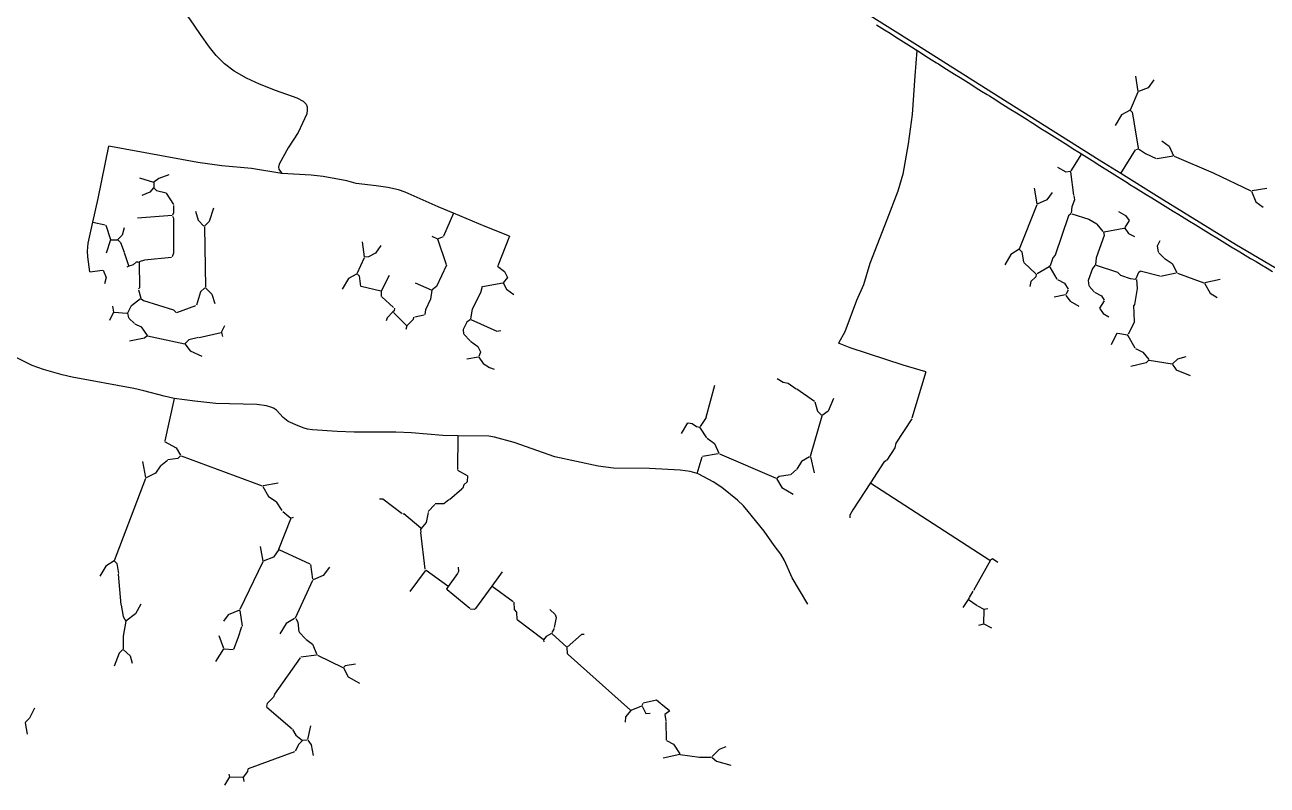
# Model space of a CAD drawing. Header units: metres. Extents: x 432891 to 477890, y 2556094 to 2581523.
# Drawn here: x 464176 to 466517, y 2575684 to 2577117 of the extents above; entities that cross this region are included whole.
import ezdxf

# ---------------------------------------------------------------- set-up
doc = ezdxf.new("R2010")
doc.units = ezdxf.units.M
for name, color, linetype in [('W10_MAIN_PIPE', 1, 'Continuous'), ('W10_PIPE_DN200', 8, 'Continuous'), ('W10_PIPE_DN500_800', 30, 'Continuous')]:
    doc.layers.add(name, color=color, linetype=linetype)

msp = doc.modelspace()

# ---------------------------------------------------------------- linework, layer by layer
at = {"layer": 'W10_MAIN_PIPE'}
msp.add_lwpolyline([(465781.2, 2577117), (465786.4, 2577113.8), (465796.5, 2577107.4), (465806.6, 2577101), (465816.7, 2577094.5), (465826.8, 2577088.1), (465837, 2577081.7), (465847.1, 2577075.2), (465854, 2577070.9), (465864.1, 2577064.4), (465874.2, 2577058), (465884.3, 2577051.6), (465894.5, 2577045.1), (465897.9, 2577043), (465908, 2577036.6), (465918.2, 2577030.2), (465928.4, 2577023.8), (465938.6, 2577017.5), (465948.7, 2577011.1), (465958.9, 2577004.7), (465969.1, 2576998.3), (465979.2, 2576992), (465989.4, 2576985.6), (465993.9, 2576982.7), (466004.1, 2576976.4), (466014.3, 2576970), (466024.4, 2576963.6), (466034.6, 2576957.2), (466044.8, 2576950.9), (466054.9, 2576944.5), (466065.1, 2576938.1), (466070.8, 2576934.5), (466081, 2576928.1), (466091.1, 2576921.7), (466101.3, 2576915.3), (466111.4, 2576908.9), (466121.6, 2576902.5), (466131.7, 2576896.1), (466141.9, 2576889.7), (466152, 2576883.3), (466162.2, 2576876.9), (466172.3, 2576870.5), (466182.4, 2576864.1), (466192.6, 2576857.7), (466196.8, 2576855), (466253.5, 2576819.3), (466258.9, 2576815.9), (466269.1, 2576809.5), (466279.3, 2576803.2), (466289.6, 2576797), (466299.8, 2576790.7), (466310, 2576784.4), (466320.2, 2576778.1), (466330.4, 2576771.8), (466340.6, 2576765.5), (466350.9, 2576759.2), (466361.1, 2576752.9), (466371.3, 2576746.6), (466381.5, 2576740.3), (466391.7, 2576734), (466401.9, 2576727.7), (466412.2, 2576721.4), (466422.4, 2576715.1), (466432.6, 2576708.8), (466442.8, 2576702.5), (466453, 2576696.2), (466455.3, 2576694.9), (466465.7, 2576688.7), (466476, 2576682.6), (466486.3, 2576676.5), (466496.6, 2576670.4), (466507, 2576664.3), (466517.3, 2576658.2), (466527.6, 2576652)], dxfattribs=at)
at = {"layer": 'W10_PIPE_DN200'}
for points in [[(465858.2, 2577077.6), (465748.8, 2577146.5), (465600.2, 2577237.5), (465387.3, 2577373.8)], [(464701.2, 2576972.4), (464688.8, 2576978.7), (464648, 2576992.8), (464617.8, 2577004.8), (464593.5, 2577016.4), (464570.1, 2577029.7), (464552.2, 2577043.5), (464536.7, 2577058.8), (464523.9, 2577074.5), (464506.9, 2577098.8), (464486.8, 2577127.9), (464470.6, 2577149.7), (464460.1, 2577162.3), (464438.2, 2577186.3), (464420, 2577208.3), (464417.3, 2577217.8), (464414.2, 2577237.1), (464411.3, 2577242.7), (464408.8, 2577245.3), (464404.5, 2577247.8), (464394.7, 2577250.4)], [(465998.2, 2576989.5), (465858.2, 2577077.6)], [(465857.4, 2577068.6), (465853.2, 2577020.8), (465848.2, 2576947.8), (465840.7, 2576892.3), (465830.6, 2576835.1), (465821.4, 2576803.4), (465800.9, 2576749), (465768.5, 2576666.8)], [(466269, 2577020.1), (466274, 2576991.1)], [(466304, 2577013.1), (466293, 2576998.1), (466275, 2576991.1)], [(466172, 2576880.1), (465998.2, 2576989.5)], [(466274, 2576990.1), (466259, 2576956.1)], [(464701.2, 2576972.4), (464705.9, 2576967.5), (464708.1, 2576962), (464708.2, 2576955.8), (464707.2, 2576948.8), (464690.7, 2576913.9), (464671.9, 2576884.9), (464655.3, 2576854.4), (464654.1, 2576848.8), (464654.6, 2576844.8), (464660.2, 2576836.6)], [(466259, 2576956.1), (466243, 2576947.1), (466231, 2576927.1)], [(466259, 2576956.1), (466263, 2576952.1), (466267, 2576931.1)], [(466274.8, 2576884.1), (466267.2, 2576930.1)], [(464304.1, 2576744.7), (464314, 2576789.2), (464334.2, 2576888.4)], [(464660.2, 2576836.6), (464603.3, 2576845.9), (464547, 2576851), (464502.1, 2576857.5), (464334.2, 2576888.4)], [(466319, 2576898.1), (466333, 2576888.1), (466341, 2576870.1)], [(466167.8, 2576873.4), (466147.7, 2576841.5)], [(466241.5, 2576836.6), (466201.1, 2576861.8), (466172, 2576880.1)], [(466241.5, 2576836.6), (466269.4, 2576881.3)], [(466270, 2576882.1), (466275, 2576883.1)], [(466275, 2576883.1), (466288, 2576874.1)], [(466309.1, 2576864.5), (466288.9, 2576873.7)], [(466340, 2576869.1), (466310, 2576864.1)], [(466342, 2576869.1), (466416, 2576838.1), (466487, 2576804.1)], [(466122.2, 2576848.7), (466138.2, 2576839.7), (466147.2, 2576840.7)], [(466153.1, 2576795.6), (466147.3, 2576839.7)], [(464392.2, 2576828.3), (464418.2, 2576820.3)], [(464447.2, 2576834.3), (464428.2, 2576827.3), (464419.2, 2576820.3)], [(464419.2, 2576819.3), (464419.2, 2576810.3)], [(464983.5, 2576761.9), (464954.8, 2576773.9), (464892.8, 2576801.4), (464880.2, 2576805.8), (464859.8, 2576810.2), (464838.3, 2576813.6), (464800.1, 2576817.9), (464782.5, 2576822.9), (464738, 2576830.7), (464715.6, 2576833.4), (464660.2, 2576836.6)], [(466702.3, 2576557.9), (466542, 2576652.8), (466459.4, 2576701.7), (466314.2, 2576791.2), (466241.5, 2576836.6)], [(464418.2, 2576809.3), (464411.2, 2576801.3), (464396.2, 2576795.3)], [(464419.2, 2576809.3), (464424.2, 2576804.3), (464442.2, 2576800.3)], [(464456.7, 2576778.1), (464442.8, 2576799.5)], [(466078.2, 2576808.7), (466083.2, 2576779.7)], [(466112.2, 2576800.7), (466102.2, 2576786.7), (466084.2, 2576778.7)], [(466153.2, 2576794.7), (466154.2, 2576786.7), (466149.2, 2576773.7), (466148.2, 2576761.7)], [(466488, 2576803.1), (466496, 2576783.1), (466510, 2576773.1)], [(466517, 2576808.1), (466489, 2576804.1)], [(464456.2, 2576776.3), (464456.2, 2576762.3), (464454.2, 2576758.3)], [(464531.2, 2576771.3), (464523.2, 2576746.3), (464514.2, 2576737.3)], [(466083.2, 2576777.7), (466050.2, 2576693.7)], [(464298.2, 2576651.1), (464294.5, 2576679.5), (464294.2, 2576689.9), (464295.4, 2576705.5), (464304.1, 2576744.7)], [(464304.1, 2576744.7), (464327.3, 2576739.6)], [(464453.2, 2576757.3), (464388.2, 2576752.3)], [(464454.2, 2576756.3), (464456.2, 2576752.3), (464456.2, 2576686.3), (464453.2, 2576679.3)], [(464497.2, 2576765.3), (464502.2, 2576748.3), (464513.2, 2576737.3)], [(464983.5, 2576761.9), (464965.1, 2576718.5)], [(465089.3, 2576718.2), (465043.4, 2576736.5), (464983.5, 2576761.9)], [(466147.2, 2576760.7), (466143.2, 2576756.7), (466118.2, 2576682.7), (466113.2, 2576677.7), (466108.2, 2576662.7)], [(466149.2, 2576760.7), (466181.2, 2576750.7), (466196.2, 2576741.7)], [(466237.2, 2576764.7), (466250.2, 2576757.7), (466257.2, 2576747.7)], [(466257.2, 2576747.7), (466249.2, 2576734.7)], [(464328.2, 2576739.3), (464337.2, 2576712.3)], [(464363.2, 2576734.3), (464359.2, 2576720.3), (464351.2, 2576712.3)], [(464514.2, 2576736.3), (464516.2, 2576622.3)], [(466209.2, 2576726.7), (466210.2, 2576719.7), (466195.2, 2576677.7), (466194.2, 2576664.7)], [(466208.5, 2576727.4), (466196.8, 2576740.9)], [(466210.2, 2576726.8), (466247.2, 2576733.5)], [(466247.2, 2576733.5), (466249.2, 2576733.7)], [(466249.2, 2576733.7), (466256.2, 2576723.7), (466267.2, 2576717.7)], [(464337.2, 2576711.3), (464329.2, 2576686.3)], [(464338.2, 2576711.3), (464350.2, 2576711.3)], [(464351.2, 2576711.3), (464356.2, 2576706.3), (464363.2, 2576688.3)], [(464811.7, 2576707.6), (464815.7, 2576679.6)], [(464846.7, 2576700.6), (464836.7, 2576686.6), (464823.7, 2576679.6), (464816.7, 2576678.6)], [(464942.7, 2576718.6), (464953.7, 2576713.6)], [(464953.7, 2576713.6), (464964.7, 2576717.6)], [(464970.4, 2576664.5), (464954.1, 2576712.6)], [(465089.3, 2576718.2), (465067.1, 2576662.5)], [(466315.2, 2576709.7), (466310.2, 2576699.7), (466312.2, 2576688.7)], [(464371.8, 2576662.5), (464363.5, 2576687.3)], [(464452.2, 2576678.3), (464401.2, 2576673.3), (464391.2, 2576670.3)], [(464815.7, 2576677.6), (464801.7, 2576647.6)], [(466050.2, 2576693.7), (466034.2, 2576683.7), (466023.2, 2576664.7)], [(466050.2, 2576693.7), (466055.2, 2576688.7), (466058.2, 2576669.7)], [(466322.5, 2576677.4), (466312.9, 2576687.9)], [(466323.2, 2576676.7), (466338.2, 2576666.7), (466347.2, 2576649.7)], [(464298.2, 2576651.1), (464322.2, 2576654.2)], [(464323.2, 2576654.3), (464329.2, 2576640.3), (464326.2, 2576628.3)], [(464372.1, 2576661.6), (464368.2, 2576660.3)], [(464386.2, 2576670.3), (464380.2, 2576664.3), (464372.1, 2576661.6)], [(464386.2, 2576670.3), (464390.2, 2576670.3)], [(464391.2, 2576669.3), (464392.2, 2576621.3), (464390.2, 2576619.3)], [(464970.7, 2576663.6), (464951.7, 2576623.6), (464943.7, 2576617.6)], [(465066.7, 2576661.6), (465079.7, 2576651.6), (465085.7, 2576640.6)], [(465768.5, 2576666.8), (465756.4, 2576627), (465743.6, 2576596.9), (465721.5, 2576538), (465709.6, 2576516.6)], [(466081.5, 2576647.4), (466058.9, 2576669)], [(466084.1, 2576648.1), (466106.3, 2576661.2)], [(466108.2, 2576662.7), (466106.3, 2576661.2)], [(466106.3, 2576661.2), (466108.6, 2576659.8)], [(466121.7, 2576637.5), (466108.6, 2576659.8)], [(466193.2, 2576663.7), (466188.2, 2576657.7), (466180.2, 2576634.7), (466181.2, 2576624.7)], [(466195.2, 2576663.7), (466235.2, 2576650.7), (466241.2, 2576644.7), (466259.2, 2576638.7), (466270.2, 2576637.7)], [(466275.8, 2576650.7), (466278.1, 2576652.4)], [(466315.2, 2576642.9), (466278.1, 2576652.4)], [(464800.7, 2576646.6), (464785.7, 2576638.6), (464773.7, 2576618.6)], [(464802.7, 2576646.6), (464805.7, 2576643.6), (464808.7, 2576623.6)], [(464862.7, 2576644.6), (464847.7, 2576614.6)], [(464911.7, 2576630.6), (464941.7, 2576617.6)], [(465038.7, 2576623.7), (465076.7, 2576630.4)], [(465085.7, 2576640.6), (465077.7, 2576630.6)], [(465077.7, 2576630.6), (465083.7, 2576618.6), (465097.7, 2576608.6)], [(466082.2, 2576646.7), (466081.2, 2576641.7), (466072.2, 2576632.7), (466070.2, 2576623.7)], [(466122.2, 2576636.7), (466135.2, 2576629.7), (466142.2, 2576618.7)], [(466271.2, 2576636.7), (466272.2, 2576619.7), (466267.2, 2576589.7)], [(466270.6, 2576638.6), (466275.8, 2576650.7)], [(466346.2, 2576648.7), (466316.2, 2576642.7)], [(466348.2, 2576648.7), (466398.2, 2576630.7)], [(466399.2, 2576629.7), (466410.2, 2576610.7), (466423.2, 2576602.7)], [(466429.2, 2576636.7), (466400.2, 2576630.7)], [(464390.2, 2576617.3), (464394.2, 2576601.3)], [(464515.2, 2576621.3), (464507.2, 2576613.3), (464499.2, 2576588.3)], [(464516.2, 2576621.3), (464528.2, 2576609.3), (464534.2, 2576591.3)], [(464846.7, 2576614.7), (464809.7, 2576623.3)], [(464847.7, 2576614.6), (464847.7, 2576604.6)], [(464942.7, 2576616.6), (464940.7, 2576599.6), (464930.7, 2576579.6), (464929.7, 2576570.6)], [(465037.7, 2576623.6), (465034.7, 2576611.6), (465018.7, 2576580.6), (465015.7, 2576562.6)], [(466137.2, 2576607.7), (466116.2, 2576603.7)], [(466142.2, 2576616.7), (466138.2, 2576608.7)], [(466138.2, 2576606.7), (466146.2, 2576595.7), (466162.2, 2576586.7)], [(466191.5, 2576613.4), (466181.9, 2576623.9)], [(466192.2, 2576612.7), (466205.2, 2576605.7), (466210.2, 2576597.7)], [(464341.2, 2576586.3), (464343.2, 2576575.3)], [(464376.2, 2576587.3), (464369.2, 2576573.3)], [(464377.1, 2576587.9), (464393.5, 2576600.7)], [(464395.2, 2576600.3), (464399.2, 2576597.3), (464456.2, 2576579.3), (464461.2, 2576574.3)], [(464462.2, 2576574.7), (464498.3, 2576587.9)], [(464870.9, 2576584.2), (464848.5, 2576603.9)], [(464872.7, 2576582.6), (464871.7, 2576577.6), (464869.7, 2576575.6)], [(466210.2, 2576596.7), (466201.2, 2576582.7)], [(466201.2, 2576582.7), (466208.2, 2576572.7), (466219.2, 2576566.7)], [(466267.2, 2576589.7), (466266.2, 2576587.7)], [(466267.2, 2576557.7), (466266.2, 2576587.7)], [(464210.9, 2576466.9), (464189.6, 2576474.5), (464127.9, 2576505.1), (464067, 2576536.8), (464048.9, 2576545.1), (464042, 2576550.9), (464035.2, 2576562.1)], [(464343.2, 2576575.3), (464335.2, 2576559.3)], [(464344.2, 2576575.2), (464368.2, 2576573.4)], [(464369.2, 2576573.3), (464371.2, 2576564.3)], [(464382.5, 2576554), (464372, 2576563.6)], [(464869.7, 2576575.6), (464858.7, 2576564.6), (464856.7, 2576558.6)], [(464895, 2576550.3), (464870.4, 2576574.8)], [(464908.7, 2576565.6), (464907.7, 2576561.6), (464895.7, 2576549.6)], [(464910.7, 2576566.7), (464928.7, 2576570.4)], [(465015.7, 2576561.6), (465008.7, 2576556.6), (465001.7, 2576542.6), (465002.7, 2576534.6)], [(465016.7, 2576561.6), (465065.7, 2576539.6), (465072.7, 2576540.6)], [(464383.2, 2576553.3), (464395.2, 2576547.3), (464406.2, 2576531.3)], [(464504.2, 2576527.5), (464545.6, 2576536.7)], [(464552.2, 2576549.3), (464546.2, 2576538.3), (464546.5, 2576536.9)], [(464546.5, 2576536.9), (464548.2, 2576529.3)], [(464895.7, 2576549.6), (464893.7, 2576542.6)], [(466234.2, 2576535.7), (466223.2, 2576513.7)], [(466236.2, 2576535.7), (466254.2, 2576532.7)], [(466267.2, 2576556.7), (466255.2, 2576533.7)], [(464406.2, 2576530.3), (464401.2, 2576526.3), (464373.2, 2576520.3)], [(464407.2, 2576530.3), (464477.2, 2576515.3)], [(464503.2, 2576527.3), (464485.2, 2576523.3), (464477.2, 2576515.3)], [(464477.2, 2576515.3), (464487.2, 2576502.3), (464509.2, 2576492.3)], [(465015, 2576521.3), (465003.4, 2576533.8)], [(465015.7, 2576520.6), (465029.7, 2576510.6), (465034.7, 2576500.6)], [(465874, 2576462.5), (465831.2, 2576475.3), (465731.3, 2576508.2), (465709.6, 2576516.6)], [(466255.6, 2576530.8), (466254.2, 2576532.7)], [(466268.7, 2576507.5), (466255.6, 2576530.8)], [(465030.7, 2576490.6), (465008.7, 2576486.6)], [(465034.7, 2576499.6), (465031.7, 2576491.6)], [(465031.7, 2576490.6), (465039.7, 2576478.6), (465051.7, 2576470.6), (465060.7, 2576467.6)], [(466269.2, 2576506.7), (466283.2, 2576499.7), (466294.2, 2576485.7)], [(466364.2, 2576490.7), (466348.2, 2576486.7), (466339.2, 2576477.7)], [(464457.5, 2576412.5), (464438.2, 2576416.9), (464400.3, 2576427.2), (464381.2, 2576431.4), (464265.3, 2576452.6), (464246.1, 2576457), (464210.9, 2576466.9)], [(466294.2, 2576484.7), (466289.2, 2576479.7), (466260.2, 2576472.7)], [(466295.2, 2576484.7), (466338.2, 2576477.7)], [(466339.2, 2576476.7), (466346.2, 2576466.7), (466372.2, 2576455.7)], [(465593.9, 2576450.4), (465604.9, 2576443.4), (465614.9, 2576441.4), (465629.9, 2576430.4)], [(465874, 2576462.5), (465848, 2576375.3)], [(465460.2, 2576377.4), (465476.6, 2576437.5)], [(465664.1, 2576407), (465630.7, 2576429.9)], [(464457.5, 2576412.5), (464439.5, 2576332.6)], [(464992.1, 2576342.2), (464963.4, 2576342.5), (464904.7, 2576347.5), (464875.4, 2576348.7), (464796.7, 2576348.7), (464764.6, 2576350), (464718.1, 2576353.4), (464708.3, 2576354.8), (464702.1, 2576356.3), (464690.9, 2576360.7), (464671.9, 2576369.2), (464662.5, 2576376.7), (464650, 2576390.2), (464644.5, 2576394.1), (464639.5, 2576396.1), (464631.1, 2576398.8), (464612.8, 2576401.1), (464535.6, 2576403.2), (464496.5, 2576407.2), (464457.5, 2576412.5)], [(465664.9, 2576406.4), (465669.9, 2576388.4), (465677.9, 2576380.4)], [(465699.9, 2576412.4), (465689.9, 2576388.4), (465678.9, 2576380.4)], [(465459.9, 2576376.4), (465448.9, 2576359.4)], [(465677.9, 2576379.4), (465655.9, 2576303.4)], [(465847.7, 2576374.4), (465817.7, 2576328.4), (465815.7, 2576319.4), (465800.7, 2576296.4)], [(465424.9, 2576366.4), (465412.9, 2576346.4)], [(465425.9, 2576366.4), (465433.9, 2576365.4), (465441.9, 2576359.4), (465447.9, 2576358.4)], [(465449.4, 2576356.6), (465447.9, 2576358.4)], [(465461.4, 2576338.3), (465449.4, 2576356.6)], [(464439.3, 2576331.6), (464461.3, 2576319.6), (464469.3, 2576305.6)], [(464992.1, 2576342.2), (464991.3, 2576278.6)], [(465443.1, 2576270.8), (465429.9, 2576274.8), (465410.9, 2576277.4), (465353.1, 2576280.2), (465285.4, 2576281.2), (465256.5, 2576284.9), (465174.5, 2576302.8), (465098.4, 2576329.2), (465061.1, 2576339.4), (465050.1, 2576341.5), (464992.1, 2576342.2)], [(465461.9, 2576337.4), (465475.9, 2576327.4), (465483.9, 2576309.4)], [(464469.3, 2576304.6), (464464.3, 2576299.6), (464445.3, 2576296.6)], [(464470.3, 2576304.6), (464623.3, 2576247.6)], [(465443.1, 2576270.8), (465452.6, 2576302.5)], [(465482.9, 2576308.4), (465452.9, 2576303.4)], [(465484.9, 2576308.4), (465591.9, 2576262.4)], [(465654.9, 2576302.4), (465639.9, 2576293.4), (465630.9, 2576279.4)], [(465656.9, 2576302.4), (465663.9, 2576272.4)], [(464397.3, 2576293.6), (464403.3, 2576263.6)], [(464431.3, 2576285.6), (464422.3, 2576271.6), (464404.3, 2576262.6)], [(464432.1, 2576286.3), (464444.5, 2576296)], [(464991.3, 2576277.6), (465009.3, 2576267.6)], [(465619.6, 2576269.1), (465630.1, 2576278.8)], [(465799.7, 2576295.4), (465794.7, 2576292.4), (465769.5, 2576253.2)], [(464403.3, 2576261.6), (464344.3, 2576106.6)], [(465010.3, 2576266.6), (465009.3, 2576255.6), (465003.3, 2576249.6), (465001.3, 2576243.6)], [(465651.5, 2576024.8), (465622, 2576074.7), (465607.8, 2576107.1), (465600.6, 2576119), (465588, 2576135.4), (465569.3, 2576162.3), (465539.1, 2576199.5), (465530.3, 2576209.9), (465519.3, 2576220.7), (465489.3, 2576244.8), (465473.2, 2576255.2), (465446.3, 2576269.8), (465443.1, 2576270.8)], [(465592.9, 2576261.4), (465602.9, 2576244.4), (465623.9, 2576232.4)], [(465618.9, 2576268.4), (465597.9, 2576265.4), (465593.9, 2576262.4)], [(465769.5, 2576253.2), (465736.7, 2576202.4), (465730.7, 2576192.4), (465730.7, 2576187.4)], [(464624.3, 2576246.6), (464635.3, 2576227.6), (464649.3, 2576218.6)], [(464653.3, 2576252.6), (464625.3, 2576247.6)], [(464976.1, 2576222.2), (464999.6, 2576242)], [(465001.3, 2576243.6), (464999.6, 2576242)], [(465770.4, 2576252.7), (465994.9, 2576108)], [(464660.8, 2576201.4), (464649.9, 2576217.8)], [(464844.3, 2576223.6), (464850.3, 2576223.6), (464887.3, 2576195.6)], [(464948.3, 2576212.6), (464936.3, 2576199.6)], [(464975.3, 2576221.6), (464965.3, 2576213.6), (464949.3, 2576213.6)], [(464654.6, 2576128.6), (464676.9, 2576185.7)], [(464662.3, 2576199.6), (464677.3, 2576186.6)], [(464677.3, 2576186.6), (464682.3, 2576188.6)], [(464889, 2576195.2), (464890.1, 2576195)], [(464922, 2576168), (464890.1, 2576195)], [(464936.3, 2576197.6), (464932.3, 2576178.6), (464922.8, 2576167.3)], [(464922.8, 2576167.3), (464921.3, 2576165.6), (464922.3, 2576160.6)], [(464930.2, 2576090.6), (464922.4, 2576159.6)], [(464619.3, 2576133.6), (464624.3, 2576105.6)], [(464654.3, 2576127.6), (464644.3, 2576113.6), (464625.3, 2576105.6)], [(464713.4, 2576100), (464655.2, 2576127.2)], [(464344.3, 2576106.6), (464328.3, 2576096.6), (464317.3, 2576077.6)], [(464344.3, 2576106.6), (464349.3, 2576101.6), (464352.3, 2576082.6)], [(464624.3, 2576104.6), (464581.3, 2576014.6)], [(464714.3, 2576099.6), (464718.3, 2576071.6)], [(464750.3, 2576094.6), (464738.3, 2576078.6), (464719.3, 2576070.6)], [(464992.3, 2576094.6), (464993.3, 2576086.6), (464991.3, 2576082.6), (464973.9, 2576058.2)], [(465995.7, 2576107.4), (465963.7, 2576050.4)], [(466009.7, 2576103.4), (465999.7, 2576110.4), (465995.7, 2576107.4)], [(464357.2, 2576023.6), (464352.4, 2576081.6)], [(464718.3, 2576069.6), (464685.3, 2575998.6)], [(464930.3, 2576087.6), (464901.3, 2576048.6)], [(464930.3, 2576087.6), (464932.2, 2576088.1)], [(464973.1, 2576058.8), (464932.2, 2576088.1)], [(465075.3, 2576085.6), (465055.8, 2576058.7)], [(464973.9, 2576058.2), (464971.3, 2576054.6)], [(464972.1, 2576052), (464971.3, 2576054.6)], [(465014.6, 2576016.3), (464972.1, 2576052)], [(465055.8, 2576058.7), (465025.3, 2576016.6), (465023.3, 2576014.6), (465015.3, 2576015.6)], [(465096.5, 2576029.2), (465056.6, 2576058.1)], [(465956.2, 2576037.3), (465963.3, 2576049.5)], [(464357.3, 2576022.6), (464361.3, 2576001.6), (464366.3, 2575992.6)], [(464394.3, 2576024.6), (464384.3, 2576006.6), (464366.3, 2575992.6)], [(465097.3, 2576028.6), (465098.3, 2576014.6), (465102.3, 2576009.6), (465103.3, 2575995.6)], [(465953.7, 2576033.4), (465943.7, 2576018.4)], [(465955.7, 2576036.4), (465953.7, 2576033.4)], [(465970.9, 2576021.9), (465954.6, 2576032.8)], [(465971.7, 2576021.4), (465983.7, 2576015.4)], [(464580.3, 2576013.6), (464559.3, 2576004.6), (464550.3, 2575992.6)], [(464581.3, 2576012.6), (464585.3, 2575983.6)], [(464684.3, 2575997.6), (464668.3, 2575988.6), (464656.3, 2575968.6)], [(464686.3, 2575997.6), (464690.3, 2575990.6), (464692.3, 2575972.6)], [(465165.3, 2576014.6), (465175.3, 2576005.6), (465177.3, 2575999.6), (465173.3, 2575980.6)], [(465983.7, 2576015.4), (465990.7, 2576016.4)], [(465983.7, 2575988.4), (465983.8, 2576014.4)], [(464366.3, 2575992.6), (464361.3, 2575964.6), (464361.3, 2575940.6)], [(464577.7, 2575961.5), (464585, 2575982.7)], [(465152.6, 2575958.2), (465104.1, 2575995)], [(465169.8, 2575971.5), (465173.9, 2575978.7)], [(465973.7, 2575985.4), (465983.7, 2575987.4)], [(465983.7, 2575987.4), (465997.7, 2575980.4)], [(464541.3, 2575965.6), (464550.3, 2575941.6)], [(464577.3, 2575960.6), (464569.3, 2575939.6)], [(464704.6, 2575959.3), (464693, 2575971.9)], [(464705.3, 2575958.6), (464718.3, 2575949.6), (464726.3, 2575929.6)], [(465168.3, 2575969.6), (465158.3, 2575963.6), (465153.3, 2575957.6)], [(465153.3, 2575957.6), (465154.3, 2575953.6)], [(465169.3, 2575969.6), (465197.3, 2575943.6)], [(465230.3, 2575967.6), (465225.3, 2575967.6), (465198.3, 2575943.6)], [(464360.3, 2575939.6), (464353.3, 2575932.6), (464344.3, 2575907.6)], [(464361.3, 2575939.6), (464374.3, 2575927.6), (464378.3, 2575913.6)], [(464550.3, 2575940.6), (464535.3, 2575916.6)], [(464551.3, 2575940.6), (464568.3, 2575939.6)], [(464725.3, 2575928.6), (464696.3, 2575924.6)], [(464727.3, 2575928.6), (464775.3, 2575905.6)], [(465197.3, 2575942.6), (465198.3, 2575931.6)], [(465198.3, 2575931.6), (465200.1, 2575930)], [(465317.6, 2575825.2), (465200.1, 2575930)], [(464646.9, 2575855.4), (464695.7, 2575923.8)], [(464799.3, 2575911.6), (464779.3, 2575908.6), (464776.3, 2575905.6)], [(464776.3, 2575904.6), (464785.3, 2575887.6), (464806.3, 2575875.6)], [(464646.3, 2575854.6), (464644.3, 2575849.6), (464632.3, 2575837.6), (464631.3, 2575832.6)], [(464631.3, 2575832.6), (464632.1, 2575830)], [(465338.3, 2575832.6), (465318.3, 2575824.6)], [(465340.3, 2575837.6), (465339.3, 2575833.6)], [(465339.3, 2575832.6), (465346.3, 2575818.6), (465354.3, 2575819.6)], [(465341.3, 2575838.6), (465366.3, 2575844.6), (465374.3, 2575837.6)], [(465375.1, 2575837), (465390.6, 2575825.2)], [(464194.3, 2575828.8), (464184.3, 2575809.8), (464176.3, 2575801.8)], [(464679.5, 2575789.2), (464632.1, 2575830)], [(465318.3, 2575824.6), (465308.3, 2575812.6), (465307.3, 2575802.6)], [(465391.3, 2575823.6), (465382.3, 2575816.6), (465384.3, 2575804.6)], [(464176.3, 2575800.8), (464180.3, 2575779.8)], [(464680.3, 2575788.6), (464686.3, 2575777.6), (464699.3, 2575767.6)], [(464714.3, 2575795.6), (464708.3, 2575769.6)], [(465385.3, 2575768.6), (465384.4, 2575803.6)], [(464699.3, 2575767.6), (464692.3, 2575760.6), (464685.3, 2575747.6)], [(464707.3, 2575768.6), (464699.3, 2575767.6)], [(464709.3, 2575768.6), (464715.3, 2575759.6), (464719.3, 2575739.6)], [(465385.3, 2575767.6), (465398.3, 2575760.6), (465410.3, 2575742.6)], [(464597.3, 2575715), (464684.4, 2575747.2)], [(465410.3, 2575741.6), (465379.3, 2575734.6)], [(465411.3, 2575741.6), (465447.3, 2575736.6), (465470.3, 2575736.6)], [(465497.3, 2575755.6), (465484.3, 2575750.6), (465471.3, 2575737.6)], [(464596.3, 2575714.6), (464595.3, 2575709.6), (464587.3, 2575698.6)], [(465471.3, 2575735.6), (465479.3, 2575728.6), (465506.3, 2575721.6)], [(464561.3, 2575699.6), (464552.3, 2575683.6)], [(464560.3, 2575704.6), (464561.3, 2575699.6)], [(464562.3, 2575699.6), (464586.3, 2575698.7)], [(464587.3, 2575698.6), (464588.3, 2575690.6)]]:
    msp.add_lwpolyline(points, dxfattribs=at)
at = {"layer": 'W10_PIPE_DN500_800'}
for points in [[(465781.2, 2577117), (465786.4, 2577113.8), (465796.5, 2577107.4), (465806.6, 2577101), (465816.7, 2577094.5), (465826.8, 2577088.1), (465837, 2577081.7), (465847.1, 2577075.2), (465854, 2577070.9), (465857.4, 2577068.6)], [(465857.4, 2577068.6), (465864.1, 2577064.4), (465874.2, 2577058), (465884.3, 2577051.6), (465894.5, 2577045.1), (465897.9, 2577043), (465908, 2577036.6), (465918.2, 2577030.2), (465928.4, 2577023.8), (465938.6, 2577017.5), (465948.7, 2577011.1), (465958.9, 2577004.7), (465969.1, 2576998.3), (465979.2, 2576992), (465989.4, 2576985.6), (465993.9, 2576982.7), (466004.1, 2576976.4), (466014.3, 2576970), (466024.4, 2576963.6), (466034.6, 2576957.2), (466044.8, 2576950.9), (466054.9, 2576944.5), (466065.1, 2576938.1), (466070.8, 2576934.5), (466081, 2576928.1), (466091.1, 2576921.7), (466101.3, 2576915.3), (466111.4, 2576908.9), (466121.6, 2576902.5), (466131.7, 2576896.1), (466141.9, 2576889.7), (466152, 2576883.3), (466162.2, 2576876.9), (466167.8, 2576873.4)], [(466167.8, 2576873.4), (466172.3, 2576870.5), (466182.4, 2576864.1), (466192.6, 2576857.7), (466196.8, 2576855), (466253.5, 2576819.3), (466258.9, 2576815.9), (466269.1, 2576809.5), (466279.3, 2576803.2), (466289.6, 2576797), (466299.8, 2576790.7), (466310, 2576784.4), (466320.2, 2576778.1), (466330.4, 2576771.8), (466340.6, 2576765.5), (466350.9, 2576759.2), (466361.1, 2576752.9), (466371.3, 2576746.6), (466381.5, 2576740.3), (466391.7, 2576734), (466401.9, 2576727.7), (466412.2, 2576721.4), (466422.4, 2576715.1), (466432.6, 2576708.8), (466442.8, 2576702.5), (466453, 2576696.2), (466455.3, 2576694.9), (466465.7, 2576688.7), (466476, 2576682.6), (466486.3, 2576676.5), (466496.6, 2576670.4), (466507, 2576664.3), (466517.3, 2576658.2), (466527.6, 2576652)]]:
    msp.add_lwpolyline(points, dxfattribs=at)

doc.saveas('drawing.dxf')
